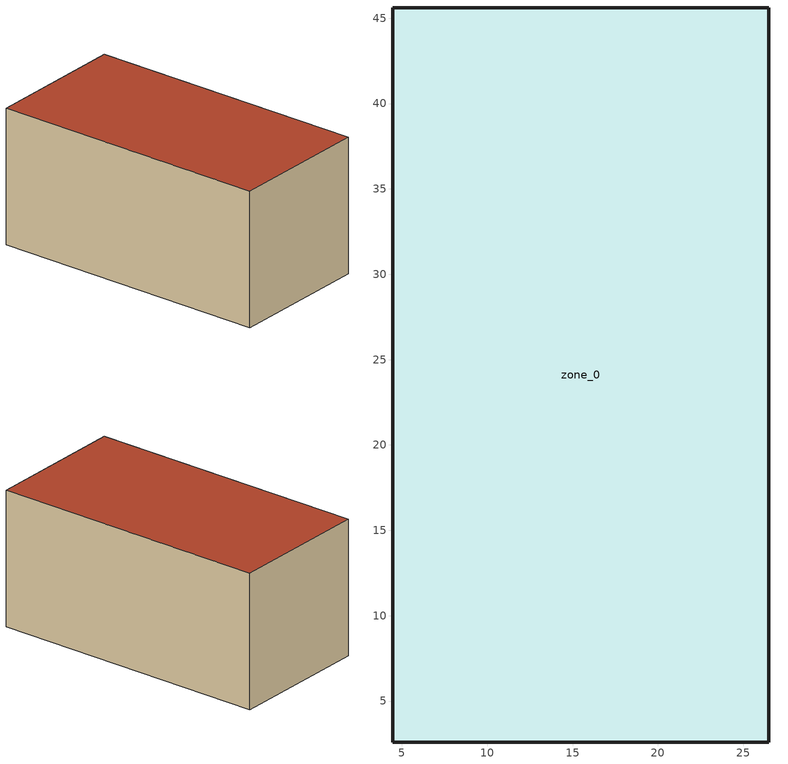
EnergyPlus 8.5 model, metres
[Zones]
zone_0
 floor ground (Interior Floor): 4.48,2.6 4.48,45.6 26.48,45.6 26.48,2.6 z0
 wall outside (Exterior Wall): 4.48,45.6 4.48,2.6 26.48,2.6 26.48,45.6 4.48,45.6 z0:21
 roof outside (Exterior Roof): 4.48,2.6 26.48,2.6 26.48,45.6 4.48,45.6 z21
[Building]
test2.idf: North Axis {deg}=0; Terrain=City; Solar Distribution=FullInteriorAndExteriorWithReflections
[Site:Location]
Zuerich-Kloten -: Latitude {deg}=47.479; Longitude {deg}=8.53; Time Zone {hr}=1; Elevation {m}=436
[SizingPeriod:DesignDay] Day of Month=21; Dry-Bulb Temperature Range Modifier Type=DefaultMultipliers; Barometric Pressure {Pa}=96324; Rain Indicator=No; Snow Indicator=No; Daylight Saving Time Indicator=No; Solar Model Indicator=ASHRAEClearSky
Name | Month | Day Type | Maximum Dry-Bulb Temperature {C} | Daily Dry-Bulb Temperature Range {deltaC} | Humidity Condition Type | Wetbulb or DewPoint at Maximum Dry-Bulb {C} | Wind Speed {m/s} | Wind Direction {deg} | Sky Clearness | Enthalpy at Maximum Dry-Bulb {J/kg}
Ann Htg 99.6% Condns DB | 1 | WinterDesignDay | -8.8 | 0 | Wetbulb | -8.8 | 2.2 | 202 | 0
Ann Hum_n 99.6% Condns DP=>MCDB | 1 | WinterDesignDay | -9.7 | 0 | Dewpoint | -9.9 | 2.2 | 202 | 0
Ann Htg Wind 99.6% Condns WS=>MCDB | 1 | WinterDesignDay | 0.9 | 0 | Wetbulb | 0.9 | 12.1 | 202 | 0
Ann Clg .4% Condns DB=>MWB | 8 | SummerDesignDay | 29.2 | 10.21 | Wetbulb | 21.367 | 2.4 | 193 | 1.2
Ann Clg .4% Condns WB=>MDB | 8 | SummerDesignDay | 29.4 | 10.21 | Wetbulb | 21.34 | 2.4 | 193 | 1.2
Ann Clg .4% Condns DP=>MDB | 8 | SummerDesignDay | 21.6 | 10.21 | Dewpoint | 19.9 | 2.4 | 193 | 1.2
Ann Clg .4% Condns Enth=>MDB | 8 | SummerDesignDay | 30.2 | 10.21 | Enthalpy |  | 2.4 | 193 | 1.2 | 63426
[Construction]
INTERIOR FLOOR: F16 Acoustic tile, F05 Ceiling air space resistance, M11 100mm lightweight concrete
EXTERIOR ROOF: M11 100mm lightweight concrete, F05 Ceiling air space resistance, F16 Acoustic tile
EXTERIOR WALL: M01 100mm brick, M15 200mm heavyweight concrete, I02 50mm insulation board, F04 Wall air space resistance, G01a 19mm gypsum board
[Material] Thermal Absorptance=0.9
Name | Roughness | Thickness {m} | Conductivity {W/m-K} | Density {kg/m3} | Specific Heat {J/kg-K} | Solar Absorptance | Visible Absorptance
F16 ACOUSTIC TILE | MediumSmooth | 0.0191 | 0.06 | 368 | 590 | 0.3 | 0.3
M11 100MM LIGHTWEIGHT CONCRETE | MediumRough | 0.1016 | 0.53 | 1280 | 840 | 0.5 | 0.5
M01 100MM BRICK | MediumRough | 0.1016 | 0.89 | 1920 | 790 | 0.7 | 0.7
M15 200MM HEAVYWEIGHT CONCRETE | MediumRough | 0.2032 | 1.95 | 2240 | 900 | 0.7 | 0.7
I02 50MM INSULATION BOARD | MediumRough | 0.0508 | 0.03 | 43 | 1210 | 0.7 | 0.7
G01A 19MM GYPSUM BOARD | MediumSmooth | 0.019 | 0.16 | 800 | 1090 | 0.4 | 0.4
[Material:AirGap]
Name | Thermal Resistance {m2-K/W}
F05 CEILING AIR SPACE RESISTANCE | 0.18
F04 WALL AIR SPACE RESISTANCE | 0.15
[Zone]
zone_0: 0, 0, 0, 1
[HVACTemplate:Zone:IdealLoadsAirSystem]
zone_0: Template Thermostat=zone_0_HVAC; Maximum Heating Supply Air Temperature {C}=40; Maximum Heating Supply Air Humidity Ratio {kgWater/kgDryAir}=0.008; Minimum Cooling Supply Air Humidity Ratio {kgWater/kgDryAir}=0.0085; Cooling Limit=LimitFlowRate; Maximum Cooling Air Flow Rate {m3/s}=autosize; Dehumidification Control Type=None; Humidification Control Type=None; Outdoor Air Method=DetailedSpecification; Design Specification Outdoor Air Object=zone_0OutdoorAirCntrl; Outdoor Air Economizer Type=DifferentialDryBulb
[HVACTemplate:Thermostat]
zone_0_HVAC: Heating Setpoint Schedule=MidriseApartment Apartment HtgSetp; Constant Heating Setpoint {C}=''; Cooling Setpoint Schedule=MidriseApartment Apartment ClgSetp; Constant Cooling Setpoint {C}=''
[DesignSpecification:OutdoorAir]
zone_0OutdoorAirCntrl: Outdoor Air Method=Sum; Outdoor Air Flow per Person {m3/s-person}=0; Outdoor Air Flow per Zone Floor Area {m3/s-m2}=0; Outdoor Air Flow per Zone {m3/s}=0; Outdoor Air Flow Air Changes per Hour {1/hr}=0
[ElectricEquipment]
zone_0ElectricEquipment: Zone or ZoneList=zone_0; Schedule=MidriseApartment Apartment Equip; Design Level Calculation Method=Watts/Area; Watts per Zone Floor Area {W/m2}=3.87503
[People]
zone_0OfficePeople: Zone or ZoneList=zone_0; Number of People Schedule=MidriseApartment Apartment Occ; Number of People Calculation Method=People/Area; People per Zone Floor Area {person/m2}=0.0283092; Fraction Radiant=0.3; Activity Level Schedule=MidriseApartment Activity
[Lights]
zone_0OfficeLights: Zone or ZoneList=zone_0; Schedule=MidriseApartment Apartment Light; Design Level Calculation Method=Watts/Area; Watts per Zone Floor Area {W/m2}=11.8404
[ZoneInfiltration:DesignFlowRate]
zone_0_Infiltration: Zone or ZoneList=zone_0; Schedule=MidriseApartment Infil; Design Flow Rate Calculation Method=Flow/Area; Flow per Zone Floor Area {m3/s-m2}=0.000226568
[Schedule:Year]
MIDRISEAPARTMENT APARTMENT OCC: Schedule:Week:Daily {dfcaa5b0-c5fd-41a0-a8de-bc57fc225c10}, 1, 1, 12, 31
MIDRISEAPARTMENT APARTMENT HTGSETP: Schedule:Week:Daily {e95e365f-288e-4290-9db9-58bca6a15f74}, 1, 1, 12, 31
MIDRISEAPARTMENT APARTMENT LIGHT: Schedule:Week:Daily {8e01d304-ffca-49a8-b06f-42e0992d5bc0}, 1, 1, 12, 31
MIDRISEAPARTMENT APARTMENT CLGSETP: Schedule:Week:Daily {af08be85-2dc7-45f8-9521-9ac1f8cd06ec}, 1, 1, 12, 31
MIDRISEAPARTMENT APARTMENT EQUIP: Schedule:Week:Daily {8834b73c-ddbc-4355-91db-38c05495cc95}, 1, 1, 12, 31
MIDRISEAPARTMENT ACTIVITY: Schedule:Week:Daily {78c76c19-7432-46f1-b258-ac0661c6a983}, 1, 1, 12, 31
MIDRISEAPARTMENT INFIL: Schedule:Week:Daily {aea13f67-aa55-4f8c-b969-1ce3e73aa537}, 1, 1, 12, 31
[Schedule:Week:Daily]
SCHEDULE:WEEK:DAILY {DFCAA5B0-C5FD-41A0-A8DE-BC57FC225C10}: MidriseApartment Apartment Occ Default Schedule, MidriseApartment Apartment Occ Default Schedule, MidriseApartment Apartment Occ Default Schedule, MidriseApartment Apartment Occ Default Schedule, MidriseApartment Apartment Occ Default Schedule, MidriseApartment Apartment Occ Default Schedule, MidriseApartment Apartment Occ Default Schedule, MidriseApartment Apartment Occ Default Schedule, MidriseApartment Apartment Occ Summer Design Day, MidriseApartment Apartment Occ Winter Design Day, MidriseApartment Apartment Occ Default Schedule, MidriseApartment Apartment Occ Default Schedule
SCHEDULE:WEEK:DAILY {E95E365F-288E-4290-9DB9-58BCA6A15F74}: MidriseApartment Apartment HtgSetp Default Schedule, MidriseApartment Apartment HtgSetp Default Schedule, MidriseApartment Apartment HtgSetp Default Schedule, MidriseApartment Apartment HtgSetp Default Schedule, MidriseApartment Apartment HtgSetp Default Schedule, MidriseApartment Apartment HtgSetp Default Schedule, MidriseApartment Apartment HtgSetp Default Schedule, MidriseApartment Apartment HtgSetp Default Schedule, MidriseApartment Apartment HtgSetp Default Schedule, MidriseApartment Apartment HtgSetp Default Schedule, MidriseApartment Apartment HtgSetp Default Schedule, MidriseApartment Apartment HtgSetp Default Schedule
SCHEDULE:WEEK:DAILY {8E01D304-FFCA-49A8-B06F-42E0992D5BC0}: MidriseApartment Apartment Light Default Schedule, MidriseApartment Apartment Light Default Schedule, MidriseApartment Apartment Light Default Schedule, MidriseApartment Apartment Light Default Schedule, MidriseApartment Apartment Light Default Schedule, MidriseApartment Apartment Light Default Schedule, MidriseApartment Apartment Light Default Schedule, MidriseApartment Apartment Light Default Schedule, MidriseApartment Apartment Light Summer Design Day, MidriseApartment Apartment Light Winter Design Day, MidriseApartment Apartment Light Default Schedule, MidriseApartment Apartment Light Default Schedule
SCHEDULE:WEEK:DAILY {AF08BE85-2DC7-45F8-9521-9AC1F8CD06EC}: MidriseApartment Apartment ClgSetp Default Schedule, MidriseApartment Apartment ClgSetp Default Schedule, MidriseApartment Apartment ClgSetp Default Schedule, MidriseApartment Apartment ClgSetp Default Schedule, MidriseApartment Apartment ClgSetp Default Schedule, MidriseApartment Apartment ClgSetp Default Schedule, MidriseApartment Apartment ClgSetp Default Schedule, MidriseApartment Apartment ClgSetp Default Schedule, MidriseApartment Apartment ClgSetp Default Schedule, MidriseApartment Apartment ClgSetp Default Schedule, MidriseApartment Apartment ClgSetp Default Schedule, MidriseApartment Apartment ClgSetp Default Schedule
SCHEDULE:WEEK:DAILY {8834B73C-DDBC-4355-91DB-38C05495CC95}: MidriseApartment Apartment Equip Default Schedule, MidriseApartment Apartment Equip Default Schedule, MidriseApartment Apartment Equip Default Schedule, MidriseApartment Apartment Equip Default Schedule, MidriseApartment Apartment Equip Default Schedule, MidriseApartment Apartment Equip Default Schedule, MidriseApartment Apartment Equip Default Schedule, MidriseApartment Apartment Equip Default Schedule, MidriseApartment Apartment Equip Summer Design Day, MidriseApartment Apartment Equip Winter Design Day, MidriseApartment Apartment Equip Default Schedule, MidriseApartment Apartment Equip Default Schedule
SCHEDULE:WEEK:DAILY {78C76C19-7432-46F1-B258-AC0661C6A983}: MidriseApartment Activity Default Schedule, MidriseApartment Activity Default Schedule, MidriseApartment Activity Default Schedule, MidriseApartment Activity Default Schedule, MidriseApartment Activity Default Schedule, MidriseApartment Activity Default Schedule, MidriseApartment Activity Default Schedule, MidriseApartment Activity Default Schedule, MidriseApartment Activity Summer Design Day, MidriseApartment Activity Winter Design Day, MidriseApartment Activity Default Schedule, MidriseApartment Activity Default Schedule
SCHEDULE:WEEK:DAILY {AEA13F67-AA55-4F8C-B969-1CE3E73AA537}: MidriseApartment Infil Default Schedule, MidriseApartment Infil Default Schedule, MidriseApartment Infil Default Schedule, MidriseApartment Infil Default Schedule, MidriseApartment Infil Default Schedule, MidriseApartment Infil Default Schedule, MidriseApartment Infil Default Schedule, MidriseApartment Infil Default Schedule, MidriseApartment Infil Summer Design Day, MidriseApartment Infil Winter Design Day, MidriseApartment Infil Default Schedule, MidriseApartment Infil Default Schedule
[Schedule:Day:Interval]
MIDRISEAPARTMENT APARTMENT OCC DEFAULT SCHEDULE; MIDRISEAPARTMENT APARTMENT OCC SUMMER DESIGN DAY; MIDRISEAPARTMENT APARTMENT OCC WINTER DESIGN DAY: No, 07:00, 1, 08:00, 0.85, 09:00, 0.39, 16:00, 0.25, 17:00, 0.3, 18:00, 0.52, 21:00, 0.87, 24:00, 1
MIDRISEAPARTMENT APARTMENT HTGSETP DEFAULT SCHEDULE: No, 24:00, 20
MIDRISEAPARTMENT APARTMENT LIGHT DEFAULT SCHEDULE; MIDRISEAPARTMENT APARTMENT LIGHT SUMMER DESIGN DAY; MIDRISEAPARTMENT APARTMENT LIGHT WINTER DESIGN DAY: No, 04:00, 0.067, 05:00, 0.187, 06:00, 0.394, 07:00, 0.44, 08:00, 0.393, 09:00, 0.172, 15:00, 0.119, 16:00, 0.206, 17:00, 0.439, 18:00, 0.616, 19:00, 0.829, 20:00, 0.986, 21:00, 1, 22:00, 0.692, 23:00, 0.384, 24:00, 0.16
MIDRISEAPARTMENT APARTMENT CLGSETP DEFAULT SCHEDULE: No, 24:00, 25.5
MIDRISEAPARTMENT APARTMENT EQUIP DEFAULT SCHEDULE; MIDRISEAPARTMENT APARTMENT EQUIP SUMMER DESIGN DAY; MIDRISEAPARTMENT APARTMENT EQUIP WINTER DESIGN DAY: No, 01:00, 0.45, 02:00, 0.41, 03:00, 0.39, 05:00, 0.38, 06:00, 0.43, 07:00, 0.54, 08:00, 0.65, 09:00, 0.66, 10:00, 0.67, 11:00, 0.69, 12:00, 0.7, 13:00, 0.69, 14:00, 0.66, 15:00, 0.65, 16:00, 0.68, 17:00, 0.8, 19:00, 1, 20:00, 0.93, 21:00, 0.89, 22:00, 0.85, 23:00, 0.71, 24:00, 0.58
MIDRISEAPARTMENT ACTIVITY DEFAULT SCHEDULE; MIDRISEAPARTMENT ACTIVITY SUMMER DESIGN DAY; MIDRISEAPARTMENT ACTIVITY WINTER DESIGN DAY: No, 24:00, 120
MIDRISEAPARTMENT INFIL DEFAULT SCHEDULE; MIDRISEAPARTMENT INFIL SUMMER DESIGN DAY; MIDRISEAPARTMENT INFIL WINTER DESIGN DAY: No, 24:00, 1
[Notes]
Time Zone
